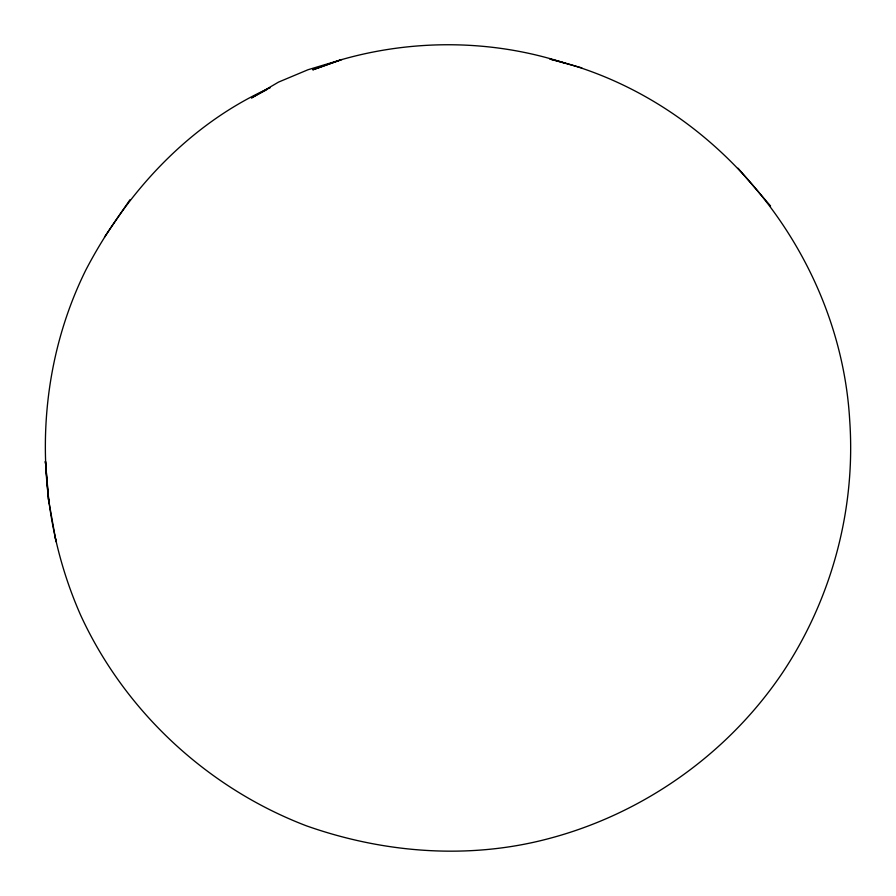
<?xml version="1.0" encoding="UTF-8"?>
<svg xmlns="http://www.w3.org/2000/svg" width="896" height="896" viewBox="0 0 896 896"><rect width="100%" height="100%" fill="white"/><g stroke="black" fill="none" stroke-linecap="round" stroke-linejoin="round"><path stroke-width="1.34" d="M581.795 67.861L549.909 59.069C714.358 98.045 839.944 251.922 849.688 420.09C855.926 508.514 832.026 597.89 783.194 671.731C728.762 753.054 644.392 813.12 549.864 838.309C469.75 859.925 384.216 853.294 306.41 825.832C207.626 788.099 124.936 711.536 80.718 615.35C32.67 506.621 32.85 377.082 85.803 270.077C126.291 192.315 189.381 123.771 270.267 87.696M104.496 237.093L129.965 199.741M266.784 89.678L251.485 97.966L278.566 82.085L308.022 69.731L341.936 59.528C414.445 38.886 493.203 39.659 564.939 63.157M339.674 60.278L312.771 69.843L341.936 59.528M738.058 168.224L770.549 205.99M45.45 463.288L45.438 461.406L48.395 498.758L56.034 541.71L54.936 535.461M48.395 498.758L48.955 502.813L45.438 461.406"/></g></svg>
